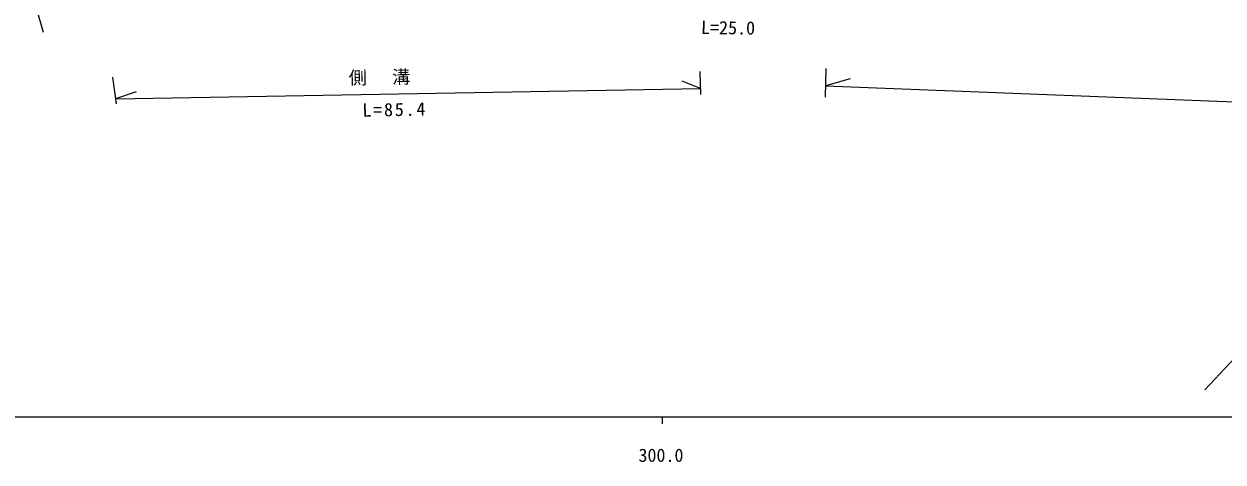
# Model space of a CAD drawing. Units: millimetres, scale not verified. Extents: x 40000 to 680000, y 20000 to 380000.
# Drawn here: x 279611 to 445698, y 198715 to 259457 of the extents above; entities that cross this region are included whole.
import ezdxf
from ezdxf.enums import TextEntityAlignment as Align

# ---------------------------------------------------------------- set-up
doc = ezdxf.new("R2010")
doc.units = ezdxf.units.MM
doc.header["$LTSCALE"] = 1000
for name, color, linetype, lineweight in [('M-BGD', 7, 'Continuous', 13), ('M-STR-HTXT', 7, 'Continuous', 13), ('M-TTL-BAND', 7, 'Continuous', 25), ('M-WORK', 1, 'Continuous', 13)]:
    doc.layers.add(name, color=color, linetype=linetype, lineweight=lineweight)
doc.styles.add('ＭＳ ゴシック', font='')
doc.styles.get('ＭＳ ゴシック').set_extended_font_data('MS Gothic')

msp = doc.modelspace()

# ---------------------------------------------------------------- linework, layer by layer
at = {"layer": 'M-BGD'}
msp.add_line((450761, 216854), (443159, 208709), dxfattribs=at)
at = {"layer": 'M-STR-HTXT'}
for p, q in [((373218, 252875), (373342, 249675)), ((390702, 253265), (390612, 249284)), ((291889, 252096), (292369, 248381)), ((295142, 250068), (292278, 249058))]:
    msp.add_line(p, q, dxfattribs=at)
for points in [[(292278, 249058), (373310, 250516), (370765, 251525)], [(394071, 251871), (390649, 250899), (565338, 244030), (561859, 245080)]]:
    msp.add_lwpolyline(points, dxfattribs=at)
at = {"layer": 'M-TTL-BAND'}
for p, q in [((40000, 205000), (579000, 205000)), ((368000, 205000), (368000, 204000))]:
    msp.add_line(p, q, dxfattribs=at)
at = {"layer": 'M-WORK'}
msp.add_lwpolyline([(282319, 258291), (277850, 273900), (276066, 280126), (275536, 281642), (274891, 282681), (274160, 283451), (273239, 284116), (271102, 284953), (268501, 285916), (260793, 284456), (253227, 283099), (247701, 282135), (242551, 281452), (237422, 280866), (230223, 280006), (222236, 278898), (212201, 277590), (203991, 276595), (195318, 275702), (184598, 274585), (173864, 273839)], dxfattribs=at)

# ---------------------------------------------------------------- texts
at = {"layer": 'M-STR-HTXT', "style": 'ＭＳ ゴシック'}
msp.add_text('L=25.0', height=1833, rotation=359.188, dxfattribs=at).set_placement((377118, 257474), align=Align.BOTTOM_CENTER)
at = {"layer": 'M-STR-HTXT', "char_height": 1833, "attachment_point": 5, "rotation": 1.031, "style": 'ＭＳ ゴシック'}
for s, insert in [('\\T2.4;側溝', (330603, 251999)), ('\\T1.2;L=85.4', (330973, 247581))]:
    msp.add_mtext(s, dxfattribs=dict(at, insert=insert))
at = {"layer": 'M-TTL-BAND', "style": 'ＭＳ ゴシック'}
msp.add_text('300.0', height=1833, dxfattribs=at).set_placement((367844, 198195), align=Align.BOTTOM_CENTER)

doc.saveas('drawing.dxf')
